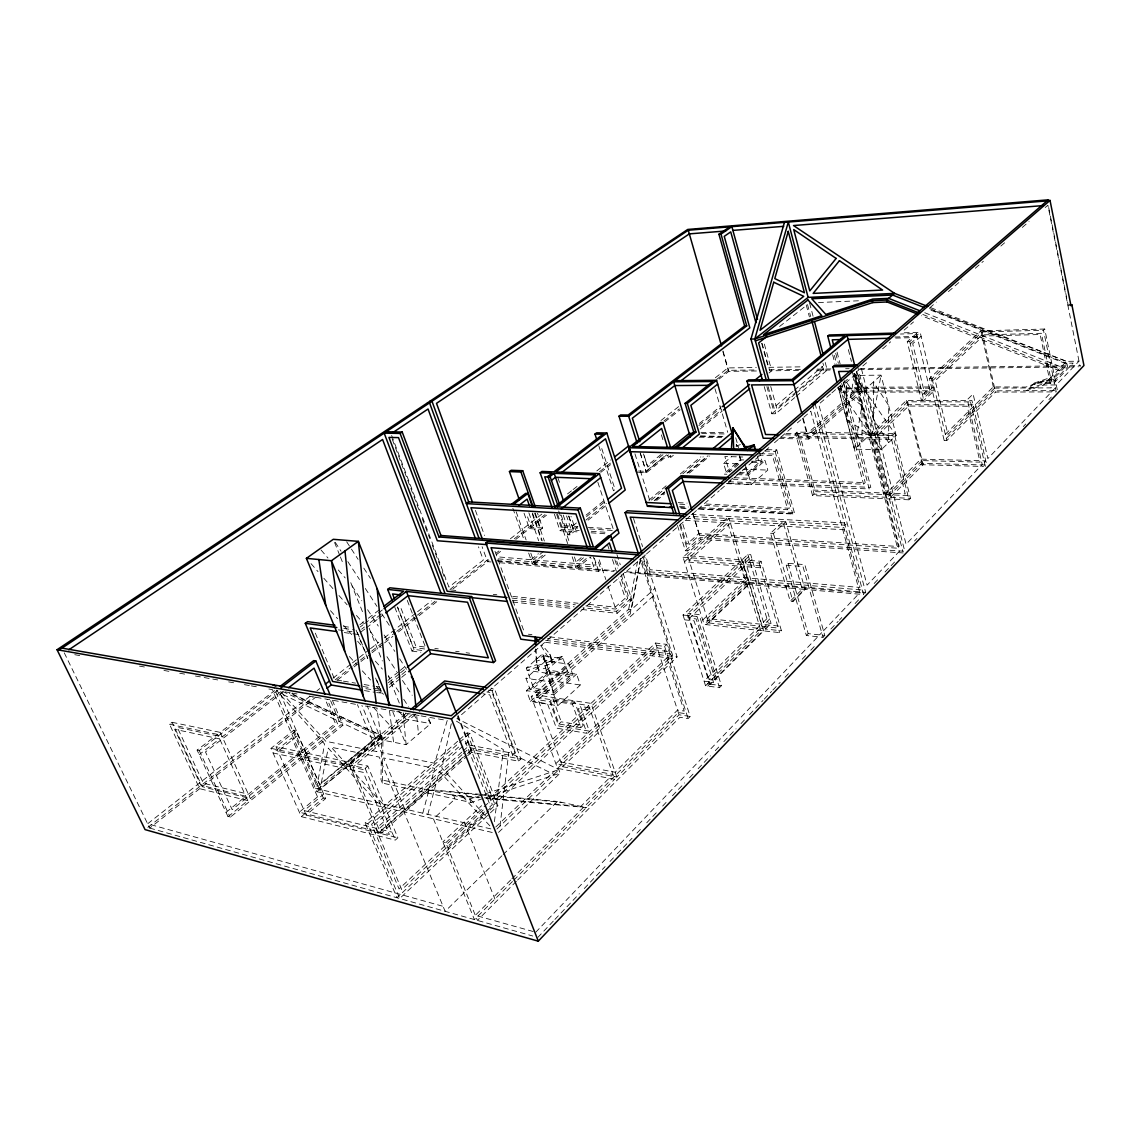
<?xml version="1.0" encoding="UTF-8"?>
<svg xmlns="http://www.w3.org/2000/svg" width="1141" height="1141" viewBox="0 0 1141 1141"><rect width="100%" height="100%" fill="white"/><g stroke="black" fill="none" stroke-linecap="round" stroke-linejoin="round"><path stroke-width="0.75" stroke-dasharray="5 3.75" d="M696.452 510.54L456.985 718.616L558.862 769.647L560.145 773.156L471.019 802.494L382.378 783.083L382.948 738.855L381.622 735.631L290.285 692.944M382.378 783.083L380.994 779.745L381.622 735.631L289.272 693.229M500.015 826.055L508.772 752.361L553.913 774.397M494.41 821.691L503.366 749.623L455.373 720.499M854.281 375.432L846.622 419.303L862.054 442.08L861.997 405.483L846.551 382.164L846.622 419.303L869.585 435.078L896.156 435.505L881.08 375.147L854.281 375.432L838.706 388.995L854.424 449.169L881.152 449.768L896.156 435.505L854.281 375.432L869.585 435.078L854.424 449.169L861.997 405.483L838.706 388.995L865.648 388.867L881.08 375.147L869.585 435.078M640.301 559.603L630.231 613.986L533.018 701.458L547.523 703.769L556.366 728.101L586.973 733.335L578.202 708.632L590.439 710.572L495.964 799.342M640.857 558.505L631.458 609.594L628.677 609.294L531.235 696.581L557.55 768.364L614.614 779.274L588.67 705.566L531.235 696.581M628.677 609.294L638.447 556.58M451.28 723.751L441.795 767.822L488.034 818.682M422.812 813.191L434.635 768.392L383.633 757.966L404.755 809.026M427.832 814.346L439.328 771.387L490.83 826.854M447.229 720.499L434.664 763.243L381.379 752.504L361.911 705.423M537.796 937.446L553.699 920.701M554.925 919.404L579.414 893.645M584.306 888.497L605.115 866.604M610.007 861.441L616.126 855.008M617.352 853.725L632.043 838.264M636.949 833.115L641.841 827.952M646.733 822.804L657.758 811.208M662.65 806.059L666.315 802.194M672.434 795.762L684.686 782.883M689.578 777.72L693.243 773.855M698.149 768.706L710.387 755.827M715.279 750.678L718.958 746.813M723.85 741.664L736.088 728.785M740.994 723.622L744.659 719.757M749.551 714.608L754.458 709.46M755.67 708.176L763.015 700.446M764.242 699.148L771.587 691.417M772.814 690.134L780.159 682.404M785.051 677.255L788.731 673.39M802.194 659.227L805.86 655.362M810.766 650.213L815.658 645.05M823.003 637.32L824.8 635.437L804.819 564.624L788.032 563.354L786.163 565.166L806.373 635.523L823.003 637.32L802.95 566.449L804.819 564.624M830.862 629.048L838.15 621.389M839.362 620.105L841.787 617.552M855.137 603.503L858.774 599.681M815.031 403.458L865.705 592.379L864.935 593.206L806.345 588.114L792.995 601.478L790.2 601.221L770.574 533.261L783.011 521.651L802.237 589.198L790.2 601.221M874.177 583.479L879.012 578.387M885.059 572.026L889.894 566.934M891.107 565.665L894.729 561.857M914.54 541.005L916.979 538.438M1023.306 426.563L1025.745 423.996M1048.921 399.592L1051.36 397.025M535.757 932.226L821.691 632.685M823.488 630.802L859.801 592.75L810.809 411.188L797.359 422.869M984.355 462.276L985.738 460.821L920.873 459.124L886.514 493.112L812.977 490.045M1055.396 387.84L987.849 458.611L973.116 393.987L967.34 399.635L982.23 464.501L906.068 544.286L861.098 367.488L869.157 360.485M929.701 308.641L1066.493 361.355L1079.015 361.169L1056.266 384.945L1043.587 385.016L1026.715 390.735L1034.188 383.076L1052.187 382.962L1067.619 366.917L1066.493 361.355L929.33 307.1M806.373 635.523L808.17 633.64L824.8 635.437M1065.166 366.889L1053.286 379.211L1049.178 379.254L1032.334 384.973M1043.587 385.016L1066.493 361.355M909.006 499.815L910.489 498.317L894.216 433.594L797.06 432.097L795.491 433.48L812.563 495.551L909.006 499.815L892.775 435.035L894.302 433.594M761.047 561.301L759.164 563.084L743.048 561.843L687.952 613.402L710.387 684.186L763.643 630.873L779.617 632.613L781.442 630.773L761.047 561.301L744.945 560.074L765.468 629.048L781.442 630.773M517.629 880.039L679.893 717.29L688.137 718.573L690.205 716.491L666.743 644.38L655.533 643.025L486.579 801.053M705.552 685.784L760.819 630.574L740.209 561.614L683.017 615.013L705.552 685.784L719.472 687.695L721.44 685.698L699.091 614.557L687.952 613.402M516.374 881.308L477.38 920.416L445.817 842.686L442.836 841.958L481.602 805.703M510.626 880.082L475.312 915.339L534.074 931.755M511.881 878.812L678.339 712.583L686.597 713.852M762.644 628.748L768.25 623.143L771.059 623.442L750.721 554.654L747.897 554.44L742.092 559.846L687.638 555.71L708.632 622.929L762.644 628.748L742.092 559.846M512.466 881.508L474.414 919.575L433.423 818.796L455.031 798.985L453.662 795.534L478.45 797.773M513.707 880.253L614.614 779.274M616.867 777.021L591.009 703.384L536.398 694.912L562.613 766.709L616.867 777.021L679.08 714.779L690.205 716.491M707.748 686.083L762.987 630.802L704.111 624.412L683.045 557.222L726.46 518.428L746.157 584.292L704.111 624.412M792.353 601.421L805.703 588.057L750.136 583.236L708.632 622.929M765.468 629.048L771.059 623.442M944.178 440.483L946.802 440.54L995.494 392.076L1056.238 391.891L1043.473 330.234L1044.714 329.022L1057.45 390.621L994.182 390.835L944.178 440.483L929.444 378.57L980.832 330.861L1044.714 329.022M580.084 807.172L612.917 774.454L555.824 763.657L670.951 653.95L547.566 638.546M769.733 618.935L764.113 624.526L780.102 626.209M984.954 465.015L921.885 463.246L887.598 497.319L871.182 433.238L906.496 400.448L971.947 400.491L986.708 465.072M766.923 618.65L761.304 624.227L707.263 618.522L747.512 580.198L800.982 584.763M945.29 434.35L993.298 386.899L1025.93 387.07L1042.746 380.98L1051.289 380.923L1041.391 333.3L981.731 334.912L932.582 380.766M907.708 401.803L923.126 464.729L890.28 497.433L873.892 433.28L907.708 401.803L970.535 401.874L971.947 400.491M501.912 855.779L445.133 911.331L403.971 811.95L425.607 792.553L424.224 789.144L482.072 794.493M503.181 854.552L557.436 801.467L586.403 807.514L485.524 798.4M732.964 479.22L863.552 484.212L865.206 482.614L839.919 385.658M562.613 766.709L677.098 656.916L644.08 554.997M498.546 832.402L560.145 773.156M706.165 624.64L749.537 583.179L624.369 572.311M495.765 827.011L554.084 771.216M557.55 768.364L672.42 658.443L640.13 558.947M496.905 829.051L558.862 769.647L469.65 799L380.994 779.745M445.817 842.686L656.289 645.378L664.604 646.391L666.743 644.38M683.017 615.013L697.051 616.482L699.091 614.557M459.181 739.924L467.14 732.907L469.85 733.392L497.875 805.76L399.707 898.523L367.83 823.659L365.091 822.989L457.855 741.094M580.798 727.673L583.108 725.476L574.779 702.029L552.872 698.62L550.518 700.759L558.919 723.993L580.798 727.673L572.44 704.197L550.518 700.759M752.104 559.318L746.328 564.752L762.43 566.007M916.437 333.571L907.252 341.658L921.415 400.377L930.357 391.976L916.437 333.571L900.42 334.028M484.568 811.836L401.789 889.709L374.305 824.914L463.959 745.244M489.746 806.958L492.327 804.533L467.924 741.721L465.286 744.075M447.971 847.977L485.553 812.592M486.836 811.365L657.901 650.27M921.415 400.377L923.853 400.391L934.065 390.764L920.188 332.345L900.934 332.901M488.719 811.265L396.982 897.753L365.091 822.989M490.002 810.053L495.18 805.175L497.875 805.76M749.266 559.104L743.49 564.524L689.064 560.26L730.454 523.049L846.237 529.895M483.156 810.01L399.065 888.953L371.581 824.258L458.611 747.07M698.791 509.043L792.781 514.049L794.364 512.566L776.75 449.896L766.067 449.64M812.563 495.551L814.103 494.11L910.489 498.317M744.945 560.074L750.721 554.654M770.574 533.261L773.398 533.446L785.821 521.808L805.033 589.441L863.637 594.575L812.763 405.426M922.498 394.643L929.444 388.14L860.599 388.453L807.785 435.22L784.922 434.835M457.598 716.191L471.59 752.204L518.613 761.204L520.895 759.079L494.438 688.679L491.001 688.151M558.919 723.993L561.244 721.825L583.108 725.476M929.444 378.57L932.083 378.541L982.144 331.974L1043.473 330.234M572.44 704.197L574.779 702.029M557.764 705.737L580.384 684.999L576.562 674.16L549.306 670.309L526.486 690.605L530.451 701.401L557.764 705.737L553.827 694.798L526.486 690.605M553.499 693.001L572.996 675.329L569.045 664.162L545.655 660.967L525.987 678.296L530.066 689.421L553.499 693.001L549.434 681.748L525.987 678.296M553.827 694.798L576.562 674.16M296.089 730.639L275.965 746.713L306.187 815.073L325.613 798.572L296.089 730.639L293.779 730.183L271.016 748.339L301.324 816.671L395.314 840.118L397.867 837.794L367.816 766.082L350.772 762.488L380.866 833.586L466.341 756.911M553.157 691.218L569.416 676.513L562.271 656.346L551.488 659.897L552.13 663.335L544.913 665.702L553.157 691.218L533.646 688.251L526.301 668.155L542.759 653.75L549.933 673.718L569.416 676.513M653.365 595.916L538.181 699.79L549.876 701.629L558.676 725.947L589.284 731.124L580.541 706.45L592.764 708.376L657.13 647.903L663.848 648.716L684.201 711.085L677.54 710.073L615.17 772.215L560.901 762.017L672.648 655.305L640.885 557.721M467.653 755.741L473.358 750.621L470.848 750.136M536.127 695.154L654.963 588.485M530.451 701.401L553.143 681.006L580.384 684.999M687.638 555.71L729.113 518.585L748.796 584.52L804.376 589.384M462.932 757.239L378.356 832.959L348.247 761.96L275.965 746.713M468.209 752.504L471.39 749.666L520.895 759.079M378.926 833.101L466.141 754.985M467.468 753.802L471.433 750.25M549.434 681.748L569.045 664.162M581.782 609.494L617.167 613.302L631.986 600.095L623.072 573.167M461.748 752.19L376.387 828.309L304.205 810.595L323.673 794.122M463.061 751.02L469.636 745.159L515.119 753.716L492.17 692.815L486.893 691.988M533.646 688.251L549.933 673.718M677.469 525.473L685.356 550.718L687.766 550.903L700.845 539.237L903.187 552.943M461.934 754.757L378.898 828.937L391.962 832.146M463.246 753.573L469.835 747.683L512.822 755.827L489.803 694.883L482.9 693.785M778.989 438.501L808.826 439.057L862.567 391.277L857.305 370.697M631.986 600.095L629.547 599.852L616.625 611.362L583.065 607.768M685.356 550.718L700.118 537.582L904.77 551.274L857.661 366.632M530.066 689.421L549.62 672.006L572.996 675.329M862.567 391.277L860.285 391.292L807.928 437.745L802.308 417.078M545.854 670.922L562.271 656.346M907.252 341.658L909.719 341.601L920.188 332.345M367.83 823.659L469.85 733.392M910.261 343.812L917.378 337.522L894.259 338.135M726.375 483.627L751.334 484.64L767.779 470.078L765.069 460.55L752.632 460.194M739.211 472.531L747.326 472.816L759.136 462.49L757.339 456.2M738.056 473.572L747.925 473.914L762.102 461.52L759.293 451.708M840.632 385.43L842.4 392.233L843.727 391.078L934.065 390.764M764.527 451.066L775.11 451.323L776.75 449.896M736.886 474.613L748.539 475.027L765.069 460.55M488.576 690.191L492.071 690.747L494.438 688.679M728.914 481.416L735.289 475.883M697.807 509.371L719.329 490.673M720.67 489.503L740.851 471.96M742.206 470.805L747.583 466.127M748.924 464.957L763.728 452.093M765.069 450.923L769.105 447.415M774.482 442.751L791.982 427.547M830.52 394.059L818.739 404.299L867.074 585.133L899.607 551.06L854.096 373.578L851.471 375.86M831.832 392.918L835.754 389.509M837.066 388.368L850.159 377.001M882.606 348.818L890.665 341.801M904.1 330.134L913.499 321.962M929.63 307.956L936.347 302.108M948.442 291.611L961.877 279.93M975.313 268.249L983.371 261.246M1000.842 246.071L1006.219 241.407M1022.35 227.401L1029.068 221.554M1045.185 207.548L1047.88 205.209L1080.128 366.76M738.712 464.23L729.484 472.189L724.863 456.514L742.734 456.999M499.915 562.741L598.74 571.384L600.965 569.502L597.613 559.546M271.016 748.339L365.163 768.349L367.816 766.082M739.354 456.043L740.766 460.893L726.517 473.158L723.622 463.374L731.438 456.728M764.228 386.585L771.829 413.741L775.68 413.769L794.664 397.667M796.019 396.512L827.225 370.055L824.957 361.455M301.324 816.671L323.302 798.03L325.613 798.572M415.367 714.451L352.811 767.322L365.919 770.118M771.829 413.741L794.92 394.215M796.275 393.075L823.445 370.112L822.504 366.546L819.053 366.589M350.772 762.488L409.391 713.168M268.891 688.993L272.385 689.606L316.927 791.726L380.324 738.341L382.948 738.855M381.593 737.599L319.979 789.472L328.251 748.111L377.115 802.651M793.038 391.349L772.956 408.264L766.738 386.029M794.378 390.222L822.504 366.546M412.628 714.195L350.301 766.781L278.019 751.348L298.086 735.246M574.408 556.951L578.016 567.505L590.296 557.207M348.247 761.96L406.652 712.911M381.622 735.631L318.097 789.03L273.84 687.395M583.493 557.821L576.647 563.526L596.101 565.166L593.306 556.879M654.192 500.585L665.117 491.443M686.968 473.158L707.449 456.015M655.077 500.329L664.604 492.341M687.752 472.973L708.162 455.887M530.807 553.214L534.53 563.754L575.791 567.319L587.972 557.122M656.674 500.485L664.846 493.639M689.364 473.087L709.802 455.958M648.872 500.172L668.027 484.212M680.336 473.943L700.859 456.842M581.197 557.678L574.422 563.34L497.291 556.822M651.368 500.058L665.018 488.676M682.76 473.857L703.227 456.771M673.361 455.288L670.608 457.527L669.61 454.303M228.043 816.728L247.811 800.611L217.589 734.39L197.108 750.108L228.043 816.728L230.197 817.284L342.913 725.234L332.088 699.533M376.644 692.63L382.392 693.086L379.639 692.63L381.322 691.261L375.717 677.454M389.295 687.467L400.32 678.453M401.703 677.326L407.223 672.819M388.339 682.717L399.207 673.889M400.562 672.776L405.996 668.369M534.53 563.754L545.84 554.54M561.115 514.962L567.876 534.744L570.001 534.901L573.994 531.649L579.129 531.991M588.1 520.168L607.354 504.507M638.475 472.374L646.505 472.659L668.426 454.831M700.075 429.087L722.139 411.145M768.991 373.021L771.744 370.782L763.671 341.63M389.537 684.557L400.505 675.615M401.874 674.502L405.982 671.15M670.837 455.473L668.384 457.47L667.385 454.232M247.811 800.611L199.689 788.688L169.51 724.25L172.12 722.31L202.228 786.691L250.35 798.543L340.76 724.82L342.913 725.234M387.869 680.421L398.851 671.507M400.234 670.38L405.725 665.93M226.018 812.363L245.828 796.275L200.83 785.222L174.673 729.284L219.628 738.883L199.219 754.615M496.905 560.502L532.391 563.568L543.715 554.369M567.876 534.744L571.869 531.506L566.564 515.889M554.355 514.149L560.031 530.693L561.757 529.31L573.595 530.109L577.703 526.771M585.918 520.096L606.456 503.409M638.447 471.048L645.977 471.319L666.601 454.56M700.973 426.648L721.597 409.89M644.893 472.602L666.701 454.888M531.021 559.675L538.424 553.685M576.405 522.949L572.297 526.272L563.683 525.716M586.018 515.176L605.215 499.644M660.953 454.546L647.218 465.671L643.495 453.904M699.419 423.425L720.014 406.752M533.147 559.846L543.658 551.331M586.531 516.602L606.727 500.229M662.964 454.674L647.746 466.997L643.495 453.533M698.934 425.522L720.841 407.765M394.772 607.254L412.029 651.04L414.026 649.357L424.438 650.826M524.047 513.208L529.453 528.611L540.92 529.395L542.645 528.012L537.525 513.279M64.267 652.837L149.742 828.081L315.914 697.023M337.522 679.979L352.754 667.97M354.138 666.886L359.672 662.507M361.055 661.423L370.754 653.779M372.137 652.681L383.219 643.952M384.603 642.854L392.903 636.307M398.437 631.929L437.217 601.35M452.977 588.927L488.961 560.545M496.635 554.497L502.111 550.176M515.789 539.393L546.496 515.162M600.794 472.345L610.535 464.658M664.832 421.842L680.136 409.762M719.115 379.026L728.871 371.338L757.282 370.968M147.859 827.41L312.891 697.436M335.254 679.822L352.041 666.601M353.439 665.503L359.03 661.095M360.428 659.997L366.033 655.59M371.624 651.183L384.203 641.271M385.601 640.172L395.399 632.456M396.797 631.358L435.948 600.523M449.939 589.512L489.09 558.662M496.093 553.157L498.888 550.96M514.263 538.837L545.027 514.605M599.581 471.661L610.763 462.847M663.905 420.986L679.294 408.877M717.047 379.14L728.229 370.326L756.697 369.941M779.574 326.483L806.131 305.645M310.024 696.224L147.645 823.788L443.065 906.325M316.97 690.761L319.751 688.579M333.058 678.125L351.057 663.976M352.441 662.892L357.989 658.542M359.372 657.458L369.056 649.842M370.454 648.744L378.755 642.226M384.303 637.862L416.151 612.845M417.535 611.747L431.384 600.879M510.355 538.823L542.431 513.635M567.519 493.91L571.712 490.63M573.096 489.532L577.289 486.251M596.814 470.905L610.749 459.951M660.953 420.516L679.08 406.282M715.336 377.785L727.887 367.93L756.312 367.516M361.626 629.176L364.45 627.008M370.083 622.658L381.379 613.958M281.071 691.532L222.253 736.858L177.283 727.33L203.369 783.225L248.381 794.207L335.44 723.494L325.042 698.92M283.025 692.074L205.48 751.933L232.165 809.668L337.593 723.907L327.21 699.305M364.82 629.033L357.846 634.425L343.726 632.499M366.218 627.964L377.371 619.349M378.769 618.265L384.346 613.958M359.843 624.769L366.903 619.349M368.315 618.265L379.625 609.579M172.12 722.31L220.213 732.379L274.624 690.619M197.108 750.108L199.261 750.578L277.933 690.12M360.299 626.908L363.095 624.755M364.492 623.685L382.663 609.708M1034.188 383.076L1051.032 377.343L1052.187 382.962M1028.597 388.81L1045.456 383.091L1053.984 383.034L1073.125 363.095L1064.696 363.209L929.045 309.453M544.913 665.702L545.726 667.956L538.509 670.323L536.512 661.181L543.672 658.828L542.759 653.75M543.672 658.828L544.485 661.067L551.645 658.728L550.033 654.235L542.118 645.15M526.301 668.155L537.097 664.618M537.91 666.857L527.128 670.395L546.667 673.19L545.726 667.956M551.488 659.897L552.287 662.137L563.069 658.599L543.558 655.989L544.485 661.067M735.945 446.074L740.395 444.619M1037.711 383.048L1051.446 379.34L1066.892 363.337L930.257 309.225M818.482 302.55L861.198 300.668M894.872 337.009L921.129 336.295L912.714 343.755L924.923 394.643L933.153 386.927L846.223 387.37L844.483 380.652M768.749 367.331L803.535 366.817M769.148 369.77L801.153 369.342M817.17 369.114L831.39 368.928M845.624 368.728L849.175 368.686M859.843 368.543L1080.399 365.562M798.486 370.44L769.719 370.811L762.117 343.398M816.314 370.197L834.342 369.969M859.273 369.641L1078.573 366.774M842.4 392.233L859.273 392.19L854.424 373.25M930.357 391.976L861.555 392.176L856.278 371.538M972.945 404.855L907.537 404.698L872.295 437.574L798.215 436.29M795.491 433.48L892.775 435.035M701.002 432.339L726.731 432.767M786.092 433.58L806.887 433.908L858.317 388.468L844.896 388.525L843.156 381.807M701.644 433.58L726.446 433.994M700.389 435.962L724.435 436.39M780.23 437.245L893.874 439.428M700.332 436.247L721.568 436.632M699.191 437.174L722.224 437.602M759.835 453.676L774.04 454.032L789.33 508.258L702.913 503.88M758.166 455.088L772.4 455.459L787.746 509.727L701.002 505.278M920.473 464.658L983.556 466.469M743.747 459.937L740.181 459.837L723.551 474.128L726.888 474.242M751.434 461.206L762.102 461.52M752.019 462.276L759.136 462.49M723.622 463.374L738.469 463.831M742.934 469.251L767.779 470.078M734.205 477.708L865.206 482.614M728.6 481.73L870.811 487.35L843.47 382.092M729.156 483.313L869.171 488.933L841.701 383.419M907.936 495.565L815.316 491.628L800.54 437.745M678.225 502.625L687.039 503.081M679.765 504.179L686.839 504.55M679.494 506.533L688.337 507.003M700.702 507.645L794.364 512.566M680.022 507.702L687.096 508.073M699.462 508.729L793.152 513.707M681.049 508.102L688.151 508.472M691.161 514.349L847.121 523.077L844.982 525.188L689.107 516.303M685.741 518.342L843.827 527.513L859.986 587.458L650.056 569.73L645.25 554.868M685.199 520.382L727.787 522.892L684.472 561.771L741.607 566.293L684.557 619.82L694.099 620.847L713.553 682.432L704.083 681.148L759.464 626.052L702.728 620.005L744.859 579.97L647.86 571.67L643.039 556.794M574.422 526.415L577.874 526.643M588.257 527.327L614.215 529.025M561.957 527.099L570.571 527.67M572.696 527.812L577.817 528.155M589.797 528.953L613.744 530.536M542.645 528.012L531.193 527.242L526.372 513.521M579.172 530.479L575.72 530.251L570.985 516.317M591.28 531.292L608.581 532.462M560.031 530.693L571.869 531.506M591.095 532.818L606.484 533.86M683.045 557.222L740.209 561.614M786.163 565.166L802.95 566.449M760.562 567.79L744.445 566.521L689.478 618.194L696.138 618.907L715.55 680.45L708.918 679.551L762.288 626.352L778.276 628.063M498.161 558.862L593.876 567.048L590.51 557.093M803.763 585.005L862.411 590.025M578.016 567.505L614.814 570.7M626.937 571.741L865.705 592.379M497.776 561.315L613.986 571.413M491.086 561.971L487.549 561.657L482.101 546.724M748.182 584.463L645.506 575.478L647.703 573.538L642.354 557.022M449.098 794.535L482.743 797.588M484.511 797.744L581.91 806.573M428.659 790.1L561.814 802.38M483.813 794.649L557.436 801.467M450.88 589.926L456.186 590.482M493.283 594.375L496.82 594.746M512.723 596.401L578.102 603.261M588.699 604.359L615.199 607.14L625.297 598.198L618.593 578.031M512.166 598.126L575.364 604.801M585.904 605.914L615.755 609.08L627.735 598.44L620.476 576.562M512.409 600.223L574.223 606.827M512.765 602.049L571.156 608.338M528.426 634.211L531.948 634.638M549.62 636.835L671.464 651.91M545.683 640.372L677.098 656.916M545.526 642.326L672.42 658.443M343.584 626.423L350.458 627.336M343.84 628.491L354.352 629.889M338.406 629.875L352.212 631.743M707.534 683.801L709.731 684.101L687.296 613.33M710.387 684.186L721.44 685.698M424.395 646.976L415.709 645.777L399.806 605.272M434.821 648.416L438.301 648.887M455.673 651.283L459.153 651.768M466.099 652.723L469.579 653.208M424.68 648.987L413.256 647.389L397.581 606.898M411.958 651.04L420.844 652.295M341.715 680.863L334.812 679.736L313.861 629.604M343.441 681.148L350.33 682.289M352.056 682.575L355.507 683.131M364.122 684.557L374.462 686.254M376.188 686.54L379.639 687.11M363.209 686.525L371.709 687.937M373.407 688.223L380.195 689.349M365.904 688.679L381.322 691.261M364.407 690.576L374.89 692.33M74.764 654.692L80.013 655.619M139.473 666.116L144.722 667.043M163.962 670.452L169.196 671.379M179.693 673.233L184.942 674.16M195.439 676.014L202.428 677.241M204.182 677.554L218.173 680.022M228.671 681.876L233.905 682.803M244.402 684.657L249.651 685.584M251.405 685.898L258.394 687.139M285.207 691.874L290.37 692.787M292.096 693.086L298.971 694.313M309.297 696.124L314.445 697.037M316.171 697.351L331.646 700.075M333.372 700.389L355.735 704.339M365.391 706.037L370.611 706.964M372.351 707.277L379.311 708.504M381.051 708.818L388.026 710.044M389.766 710.344L394.986 711.271M396.726 711.585L403.7 712.811M405.44 713.125L412.4 714.352M414.14 714.651L419.36 715.578M421.1 715.892L428.075 717.119L430.699 723.608L406.125 744.688L381.222 739.853L367.188 705.823M429.815 717.432L443.735 719.885M169.51 724.25L217.589 734.39M315.486 788.431L491.514 829.036M316.927 791.726L493.868 832.844M306.187 815.073L397.867 837.794M149.742 828.081L532.761 936.019M924.766 312.734L1061.087 366.946M922.798 314.445L1059.262 368.814L1059.675 370.811L921.614 315.743M282.483 691.375L378.441 735.617L316.998 786.506L324.572 744.003L276.193 690.02M373.706 707.634L393.588 729.413M281.228 692.259L325.841 741.308L376.944 751.619L357.447 704.639M382.82 803.963L331.247 747.255L379.197 757.053L400.334 807.999M349.417 656.517L356.463 664.347M362.339 670.865L370.554 679.993M376.43 686.511L383.476 694.341M398.751 711.299L405.797 719.115L430.699 723.608L426.805 717.646M330.505 610.706L337.579 618.679M343.484 625.311L351.742 634.61M357.646 641.242L363.537 647.888M375.332 661.167L382.42 669.125M311.037 563.654L318.025 571.627M323.844 578.259L333.158 588.884M338.977 595.516L347.135 604.816M356.448 615.441L363.423 623.4M321.092 550.076L327.966 558.035M338.306 569.972L345.195 577.931M838.706 388.995L881.152 449.768L865.648 388.867M540.977 645.72L552.13 663.335M370.411 631.372L381.108 647.731M386.942 656.66L396.669 671.536M402.502 680.464L412.215 695.34M398.908 691.945L388.311 675.772L399.321 703.07M403.714 699.29L408.535 706.65M413.342 713.995L418.162 721.34M335.226 542.289L341.059 551.231M347.848 561.657L359.501 579.542M365.32 588.485L376.972 606.384M381.821 613.829L389.58 625.753M352.084 585.889L361.783 600.779M367.616 609.708L378.299 626.095M384.132 635.024L394.815 651.397M399.664 658.842L406.467 669.268M346.679 541.79L350.487 547.637M351.442 549.106L358.089 559.347M363.794 568.118L370.454 578.373M737.414 446.516L736.245 444.42L736.815 446.373M199.261 750.578L230.197 817.284M220.213 732.379L250.35 798.543M293.779 730.183L323.302 798.03M330.605 700.745L340.76 724.82M365.163 768.349L395.314 840.118M378.997 735.132L380.324 738.341M392.804 711.87L406.125 744.688L403.015 712.754M357.39 632.442L367.858 658.157M356.106 630.132L367.716 658.657M375.603 678.039L381.893 693.5M334.584 542.517L339.761 555.367M340.417 556.979L343.655 565.009M350.786 582.68L363.865 615.127M369.099 628.12L382.349 660.967M403.201 712.697L405.797 719.115L381.222 739.853L376.986 708.675M464.202 821.991L494.909 899.065M469.65 799L471.019 802.494M397.453 607.24L414.026 649.357M407.251 600.366L426.306 649.215M458.069 715.393L471.39 749.666M465.2 741.222L489.617 803.949M467.14 732.907L495.18 805.175M492.071 690.747L518.613 761.204M391.648 435.491L448.926 587.087L483.342 560.06L478.478 546.781M392.262 439.328L419.745 512.052M422.256 518.67L429.743 538.495M432.254 545.113L439.741 564.952M442.252 571.555L445.375 579.828M475.412 510.384L484.526 535.471M536.512 661.181L535.528 648.972M538.509 670.323L535.7 658.942L550.033 654.235L551.331 661.067L536.869 665.816L535.999 649.8M494.994 551.231L524.29 632.114M552.872 698.62L561.244 721.825M549.306 670.309L553.143 681.006M545.655 660.967L549.62 672.006M516.16 511.739L526.115 539.95M512.851 508.301L523.99 539.779M528.668 553.043L532.391 563.568M534.658 513.165L544.371 541.034M532.533 513.051L542.232 540.863M532.305 513.963L541.519 540.363M528.854 512.751L538.666 540.791M535.215 513.008L540.92 529.395M556.665 514.42L561.757 529.31M563.24 515.09L570.001 534.901M558.676 510.954L569.915 543.815M557.564 514.106L567.676 543.644M572.169 556.779L575.791 567.319M557.849 477.594L559.561 482.643M568.874 516.188L573.595 530.109M568.674 516.017L573.994 531.649M599.225 559.832L605.828 579.528M608.039 586.089L617.167 613.302M594.276 558.106L598.74 571.384M614.899 559.746L617.695 568.161M607.44 544.428L609.109 549.463M612.46 559.546L616.368 571.313M616.953 554.64L620.29 564.738M616.739 561.172L618.964 567.904M621.189 574.636L629.547 599.852M655.533 643.025L679.893 717.29M597.841 482.272L613.188 528.868M598.783 445.76L613.473 490.801L615.085 489.503L600.979 446.16M664.604 646.391L688.137 718.573M633.512 518.542L642.583 546.61M634.952 453.818L649.999 501.199M640.215 452.763L646.505 472.659M640.215 453.105L645.977 471.319M697.051 616.482L719.472 687.695M680.421 524.076L686.725 544.286L698.877 533.517L899.194 546.539L854.78 373.278M679.879 525.616L687.766 550.903M682.831 524.218L689.135 544.457L699.59 535.172L897.61 548.193L852.184 371.338M661.395 434.878L663.392 441.339M692.887 513.35L700.845 539.237M692.687 513.421L700.118 537.582M743.048 561.843L763.643 630.873M747.897 554.44L768.25 623.143M759.164 563.084L779.617 632.613M714.965 388.653L727.73 432.353M748.539 475.027L751.334 484.64M745.059 464.03L747.925 473.914M745.943 468.067L747.326 472.816M735.717 437.787L738.612 447.7M739.539 455.73L741.35 461.962M773.398 533.446L792.995 601.478M788.032 563.354L808.17 633.64M723.009 350.957L728.871 371.338M722.866 351.656L728.229 370.326M775.11 451.323L792.781 514.049M768.107 386.642L775.68 413.769M761.632 343.241L768.292 367.231M770.731 386.499L776.793 408.278L824.301 368.172L822.932 363.009M797.06 432.097L814.103 494.11M803.193 418.362L808.826 439.057M809.582 302.935L813.191 316.699M807.528 304.547L810.695 316.585M806.231 304.918L809.397 316.913M838.193 387.156L863.552 484.212M837.08 352.113L840.118 363.865M835.725 353.239L838.35 363.323M834.428 355.379L836.638 363.879M832.645 354.808L834.855 363.323M856.805 371.524L902.759 551.231M855.893 374.162L860.285 391.292M848.348 349.588L851.386 361.412M906.496 400.448L921.885 463.246M909.719 341.601L923.853 400.391M932.083 378.541L946.802 440.54M970.535 401.874L985.325 466.512M982.144 331.974L995.494 392.076M980.832 330.861L994.182 390.835M1048.679 207.548L1068.304 305.859M551.645 658.728L552.287 662.137M389.495 710.843L393.588 742.249M416.807 716.534L418.505 734.077M922.113 460.593L889.196 493.226L905.227 493.896L891.164 437.902L875.004 437.616L908.749 406.053L967.197 406.239L980.062 462.148L922.113 460.593M994.624 388.111L947.914 434.393L935.221 380.737L983.043 336.039L1040.15 334.513L1051.246 387.869L994.624 388.111M317.512 796.846L299.341 812.192L389.395 834.456L363.266 772.371L273.07 752.974L291.796 737.97L317.512 796.846M374.904 738.569L319.865 784.751L280.073 693.186L374.904 738.569M888.696 442.594L873.45 419.56L873.407 381.964L888.682 405.554L888.696 442.594"/><path stroke-width="1.5" d="M731.495 447.543L732.836 427.861L746.342 449.854M762.331 379.796L750.935 339.077L784.452 222.367M766.224 379.867L754.814 338.963L788.303 222.053L808.113 297.402L754.814 338.963L750.935 339.077M1071.898 304.861L1070.985 305.759L1050.034 200.431L1047.295 200.659L1048.251 199.832L687.709 229.455L57.05 649.714L145.064 829.607L538.281 941.168L1083.95 365.505L1071.898 304.861L1069.203 304.961M57.05 649.714L451.422 718.901L1050.034 200.431M747.455 450.481L754.073 444.805L755.542 449.925M408.592 671.692L430.656 653.679L493.497 662.55L495.565 660.796L471.618 596.558L389.808 587.8L387.669 589.412L392.204 600.779M836.866 382.05L832.859 366.717L834.599 365.248L857.219 364.906M419.446 711L446.644 688.023L479.448 693.229M413.484 709.731L444.833 683.345L483.328 689.378M610.763 540.035L618.964 533.161L599.41 473.615L555.938 471.96L606.841 432.995L625.239 489.96L608.724 503.395M410.731 709.488L444.69 680.963L485.866 687.353M600.708 550.162L609.323 542.916L612.118 551.331M595.802 547.537L617.68 529.253M615.84 551.274L610.834 536.127L595.545 548.907L438.985 536.969L400.12 433.437L384.175 433.138L444.89 593.135M673.789 513.678L665.902 488.419L668.326 488.533L681.79 477.266L725.904 478.949M717.974 449.112L732.964 436.547L716.577 380.31L675.172 380.666L746.713 325.898L721.012 234.09L731.852 226.66L757.524 319.38M773.726 438.401L763.201 438.215L746.998 381.08L792.938 380.695L847.064 335.554L893.317 334.242M712.768 448.798L731.88 432.838M665.902 488.419L681.106 475.726L728.899 477.509M638.518 553.984L625.097 512.651L627.365 510.783L685.841 514.049M830.876 348.005L827.767 336.096L829.122 334.983L895.671 333.058M682.96 447.443L699.433 433.994L690.847 405.34L717.675 384.103M677.226 447.329L695.939 432.111L687.31 403.372L716.577 380.31M407.351 667.257L429.073 649.586L488.362 657.844L467.539 602.234L408.064 595.659L385.744 612.888M723.508 410.018L749.694 388.724M759.35 380.866L762.102 378.627M673.661 448.37L693.728 432.082L695.939 432.111M608.082 499.145L621.545 488.234L605.529 438.8L561.415 472.731M671.265 447.942L689.235 433.38L692.787 433.437M722.21 406.667L749.594 384.474M755.071 380.039L761.917 374.49M746.998 381.08L748.482 379.882L792.068 379.497L844.768 335.625L827.767 336.096M384.061 608.638L406.424 591.452L469.493 598.269L471.618 596.558M580.341 508.144L468.666 501.897L466.355 503.609L578.059 509.97L580.341 508.144L593.163 546.282M638.047 447.129L661.637 428.46L667.628 447.843M561.386 508.815L600.736 477.637M327.011 688.265L331.175 684.985L360.898 689.977M557.264 506.861L599.41 473.615M616.111 460.265L630.032 449.297M672.192 507.631L647.361 506.304L628.691 447.743L660.682 422.569L662.921 422.598L670.879 448.456M693.728 432.082L685.085 403.372L712.868 381.508L673.661 381.821L628.677 416.265L618.993 416.194L636.878 472.303M555.025 506.732L595.417 474.913L554.169 473.33L550.062 476.467L547.937 476.382L557.735 505.064M662.921 422.598L632.627 446.473L760.733 449.511M767.009 336.353L758.622 342.942L768.877 379.796M325.299 684.215L329.478 680.949M614.942 456.671L628.876 445.717M534.944 640.985L520.852 639.202L485.852 543.016L487.949 541.404L640.001 553.043M288.659 687.723L314.046 668.141L325.128 694.384M383.875 606.327L403.657 591.152L387.669 589.412M280.201 686.326L313.689 660.625L315.857 660.967L330.063 694.712M280.743 687.966L315.857 660.967M519.027 505.32L527.113 499.102L529.424 505.705M551.417 480.418L555.51 477.266L591.594 478.735M680.464 381.194L749.808 327.866L724.235 236.344L730.739 231.88L755.927 322.675M511.439 504.293L525.673 493.397L527.812 493.511L532.376 506.618M547.937 476.382L552.044 473.244L540.149 472.788L552.087 507.531M746.713 325.898L744.659 325.969L628.178 415.024L620.604 414.967L618.993 416.194M513.578 504.408L527.812 493.511M596.6 439.085L594.974 434.079L596.629 432.824L606.841 432.995M540.149 472.788L541.918 471.433L553.813 471.889L603.061 434.222L594.974 434.079M519.369 499.886L509.442 471.59L520.952 472.046L522.721 470.705L535.257 506.732M438.985 536.969L440.968 535.486L595.046 547.095L608.381 535.956L610.834 536.127M331.175 684.985L305.289 623.328L307.557 621.645L335.012 625.297M509.442 471.59L511.211 470.277L522.721 470.705M365.191 700.973L306.387 558.348L333.286 539.308L358.36 541.362L421.657 700.831M744.659 325.969L718.944 234.262L729.784 226.831M400.12 433.437L402.202 432.04L440.968 535.486M68.717 649.857L382.577 439.485L441.082 593.263M392.504 432.824L428.046 409.006L475.44 538.481M61.971 648.117L688.28 230.225L1047.01 200.902L451.223 715.721L61.971 648.117L58.576 649.985M754.814 338.963L872.28 300.668L886.628 300.04L919.518 313.133M755.342 340.874L872.765 302.579L887.099 301.966L918.334 314.431M745.13 447.728L754.073 444.805M738.298 450.31L745.772 447.871L732.836 427.861L733.663 448.356M725.633 230.981L689.335 233.876L436.504 403.344L472.374 502.026M732.879 230.396L783.71 226.332M1043.673 205.551L793.523 225.547L894.63 293.38L927.69 306.444M718.944 234.262L721.012 234.09M808.113 297.402L894.63 293.38L886.628 300.04L887.099 301.966M840.689 339.576L832.245 339.804L833.543 344.839M888.939 338.278L848.048 339.376L794.008 384.645L751.548 384.916L765.568 434.507L777.877 434.721M832.859 366.717L855.493 366.389M852.184 371.338L838.606 371.495L840.817 380.01M708.632 385.33L674.787 385.558L632.356 418.191L639.787 441.752M429.943 401.233L431.983 401.233L468.666 501.897M814.574 401.746L817.598 401.76M427.518 402.844L429.558 402.844L479.077 538.438M685.085 403.372L687.31 403.372M812.306 403.714L815.33 403.714M731.295 436.518L732.964 436.547M386.257 431.754L402.202 432.04M743.946 446.53L754.629 446.773M628.691 447.743L759.236 450.937M629.96 451.693L752.818 454.945M722.068 483.028L683.074 481.459L672.349 490.473L679.694 514.092M549.919 477.038L544.728 476.824L555.068 506.989M646.134 502.454L670.908 503.723M648.273 506.019L664.105 506.861M669.41 507.146L672.948 507.331M625.097 512.651L683.773 516.003M678.096 519.954L630.189 517.13L641.969 553.485M485.852 543.016L638.76 554.883M486.993 544.642L437.303 540.748L398.509 437.616L388.938 437.417L447.201 591.252L506.889 597.57M633.198 559.033L491.029 547.68L522.892 635.48L542.275 637.89M306.387 558.348L331.446 560.73L358.36 541.362L369.698 654.977L376.288 703.469M472.06 597.67L507.46 601.478M400.548 594.903L392.561 593.948L394.444 598.811M305.289 623.328L336.823 627.55M336.666 631.543L310.195 627.935L332.616 681.462L359.814 685.969M924.082 307.485L892.647 295.034L811.764 298.728L825.784 314.403L872.794 299.07L888.639 298.357L919.846 310.766M272.67 684.714L275.865 686.212M538.723 641.256L535.329 637.348L535.443 643.995M538.153 641.542L535.329 637.348L535.714 644.465M393.46 631.715L395.414 634.696L402.488 707.434M411.316 676.713L413.256 679.694L415.795 706.008M390.136 705.309L331.446 560.73L344.71 651.311M451.422 718.901L538.281 941.168M444.833 683.345L456.314 712.883M406.424 591.452L430.656 653.679M469.493 598.269L493.497 662.55M482.187 538.609L470.933 507.716L575.934 513.921L587.144 547.124M520.952 472.046L532.933 506.447M550.062 476.467L559.86 505.178M554.169 473.33L563.526 500.856M578.059 509.97L590.353 546.496M628.677 416.265L637.063 442.808M668.326 488.533L676.199 513.821M681.79 477.266L691.845 509.998M673.661 381.821L690.334 437.003M732.836 427.861L733.806 431.17M743.376 443.649L744.132 446.274M688.28 230.225L721.54 345.866M792.938 380.695L801.809 413.299M814.56 321.862L823.146 354.566M812.064 321.733L821.121 356.135M847.064 335.554L854.98 366.461M872.28 300.668L872.765 302.579M318.824 559.518L325.784 605.4M363.18 696.11L350.815 608.438L344.996 550.975M388.824 705.609L377.115 588.613M773.741 282.226L760.034 330.277L803.735 296.346L773.741 282.226M788.246 231.366L774.782 278.589L804.419 292.752L788.246 231.366M839.434 260.69L813.162 293.408L882.606 290.056L839.434 260.69M836.139 258.436L809.782 290.884L793.722 229.583L836.139 258.436M807.956 299.983L763.514 334.712L821.848 315.686L807.956 299.983"/></g></svg>
